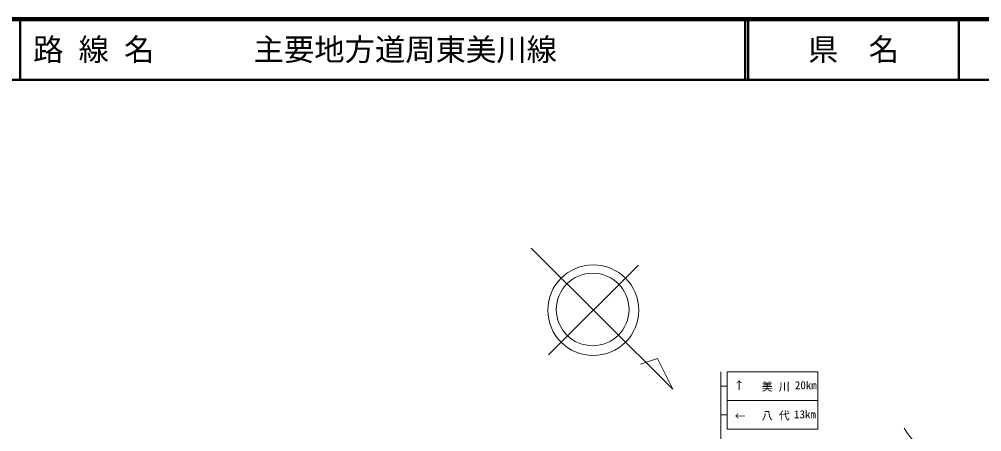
# Model space of a CAD drawing. Units: millimetres, scale not verified. Extents: x 40000 to 680000, y 20000 to 380000.
# Drawn here: x 178100 to 336762, y 311938 to 380000 of the extents above; entities that cross this region are included whole.
import ezdxf
from ezdxf.enums import TextEntityAlignment as Align

# ---------------------------------------------------------------- set-up
doc = ezdxf.new("R2010")
doc.units = ezdxf.units.MM
doc.header["$LTSCALE"] = 1000
for name, color, linetype, lineweight in [('S-BGD', 7, 'Continuous', 13), ('S-BMK-SRVR', 3, 'Continuous', 13), ('S-STR-STRC', 7, 'Continuous', 13), ('S-TTL', 2, 'Continuous', 140), ('S-TTL-LINE', 7, 'Continuous', 50)]:
    doc.layers.add(name, color=color, linetype=linetype, lineweight=lineweight)
doc.layers.add('S-TTL-TXT', color=7, linetype='Continuous')
doc.styles.add('ＭＳ ゴシック', font='')
doc.styles.get('ＭＳ ゴシック').set_extended_font_data('MS Gothic')

msp = doc.modelspace()

# ---------------------------------------------------------------- linework, layer by layer
at = {"layer": 'S-BGD'}
msp.add_lwpolyline([(323976, 312508), (324516, 311657), (325136, 310882), (325691, 310398), (326377, 309978), (327127, 309666), (327818, 309484), (328418, 309411), (329207, 309450), (330479, 309790)], dxfattribs=at)
at = {"layer": 'S-BMK-SRVR'}
for p, q in [((262510, 342240), (285856, 318973)), ((280181, 339423), (265337, 324629)), ((283336, 324029), (280489, 323089)), ((285856, 318973), (283336, 324029))]:
    msp.add_line(p, q, dxfattribs=at)
for centre, major_axis in [((272729, 331996), (7497, 0)), ((272624, 332113), (5998, 0))]:
    msp.add_ellipse(centre, major_axis=major_axis, ratio=0.996598, dxfattribs=at)
at = {"layer": 'S-STR-STRC'}
for p, q in [((293771, 321826), (293771, 310369)), ((294771, 321826), (309765, 321826)), ((294771, 321826), (294771, 312362)), ((309765, 321826), (309765, 312362)), ((293771, 319460), (294771, 319460)), ((309765, 317094), (294771, 317094)), ((293771, 314728), (294771, 314728)), ((309765, 312362), (294771, 312362))]:
    msp.add_line(p, q, dxfattribs=at)
at = {"layer": 'S-TTL'}
msp.add_line((680000, 380000), (40000, 380000), dxfattribs=at)
at = {"layer": 'S-TTL-LINE'}
for p, q in [((178250, 380000), (178250, 370000)), ((297750, 380000), (297750, 370000)), ((298250, 380000), (298250, 370000)), ((333000, 380000), (333000, 370000)), ((40000, 370000), (680000, 370000))]:
    msp.add_line(p, q, dxfattribs=at)

# ---------------------------------------------------------------- texts
at = {"layer": 'S-STR-STRC', "style": 'ＭＳ ゴシック'}
for s, p in [('↑', (295870, 318563)), ('20km', (305967, 318563)), ('13km', (305826, 313760))]:
    msp.add_text(s, height=1320, dxfattribs=at).set_placement(p, align=Align.BOTTOM_LEFT)
msp.add_text('→', height=1320, rotation=180, dxfattribs=at).set_placement((297833, 315634), align=Align.BOTTOM_LEFT)
at = {"layer": 'S-STR-STRC', "char_height": 1320, "attachment_point": 7, "style": 'ＭＳ ゴシック'}
for s, insert in [('\\T1.56;美川', (300498, 318563)), ('\\T1.56;八代', (300498, 313791))]:
    msp.add_mtext(s, dxfattribs=dict(at, insert=insert))
at = {"layer": 'S-TTL-TXT', "style": 'ＭＳ ゴシック'}
for s, p in [('路 線 名', (180380, 375000)), ('主要地方道周東美川線', (216734, 375000))]:
    msp.add_text(s, height=3666, dxfattribs=at).set_placement(p, align=Align.MIDDLE_LEFT)
msp.add_text('県\u3000名', height=3666, dxfattribs=at).set_placement((315625, 375000), align=Align.MIDDLE_CENTER)

doc.saveas('drawing.dxf')
